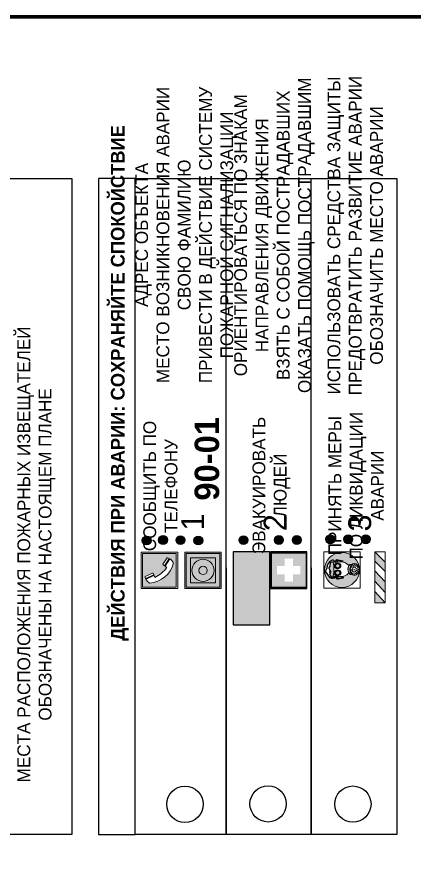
# Model space of a CAD drawing. Header units: millimetres. Extents: x 13114 to 67229, y 22859 to 38520.
# Drawn here: x 39944.2 to 40031.3, y 26083.2 to 26267.6 of the extents above; entities that cross this region are included whole.
import ezdxf

# ---------------------------------------------------------------- set-up
doc = ezdxf.new("R2010")
doc.units = ezdxf.units.MM
doc.styles.add('обычный', font='arial.ttf')

# ---------------------------------------------------------------- blocks, each defined once
blk = doc.blocks.new('A$C38D26F80')
h = blk.add_hatch(color=5)
h.dxf.hatch_style = 1
h.paths.add_polyline_path([(-8.77, -4.48, 1), (-0.19, -4.48, 1)])
h.paths.add_polyline_path([(-6.75, -3.58), (-6.75, -3.31), (-6.62, -3.22), (-6.5, -3.22), (-6.42, -3.3), (-6.39, -3.28), (-6.59, -2.23), (-6.59, -2.01), (-6.38, -1.58), (-4.76, -0.4), (-4.13, -0.79, -0.362848), (-2.1, -2.1, -0.201049), (-2.17, -2.48, 0.085434), (-2.26, -3.13), (-1.9, -3.16), (-2.25, -4.7), (-2.4, -4.59), (-2.43, -4.34), (-2.36, -4.34), (-2.14, -3.34), (-2.47, -3.42), (-2.58, -1.95), (-2.77, -1.58), (-3.58, -1.52), (-3.92, -1.26), (-5.05, -1.73), (-4.87, -1.39), (-5.41, -1.6), (-5.41, -1.46), (-6.13, -1.87), (-6.18, -3.5), (-6.56, -3.47), (-6.37, -4.59), (-6.16, -4.43), (-6.16, -4.66), (-6.36, -4.79), (-6.37, -4.8), (-6.51, -4.76)], flags=16)
h.paths.add_polyline_path([(-6.51, -4.76), (-6.36, -4.79), (-6.37, -4.8)], flags=0)
h.paths.add_polyline_path([(-5.92, -2.34, 0.089508), (-2.67, -2.35), (-2.48, -3.88, -0.268602), (-3.4, -6.18, 0.262449), (-5.2, -6.18, -0.268602), (-6.11, -3.88)], flags=16)
edge = h.paths.add_edge_path(flags=16)
edge.add_ellipse((-5.19, -3.41), major_axis=(0, 0.842), ratio=0.848992, start_angle=0, end_angle=360)
edge = h.paths.add_edge_path(flags=0)
edge.add_ellipse((-5.19, -3.39), major_axis=(0, 0.665), ratio=0.853798, start_angle=0, end_angle=360)
edge = h.paths.add_edge_path(flags=0)
edge.add_ellipse((-5.19, -3.4), major_axis=(0, 0.528), ratio=0.864094, start_angle=0, end_angle=360)
edge = h.paths.add_edge_path(flags=16)
edge.add_ellipse((-3.47, -3.4), major_axis=(0, 0.842), ratio=0.848992, start_angle=0, end_angle=360)
h.paths.add_polyline_path([(-3.13, -6.45), (-3.13, -6.84, 0.383174), (-5.57, -6.85), (-5.57, -6.49, -0.369952)], flags=16)
edge = h.paths.add_edge_path(flags=0)
edge.add_ellipse((-3.47, -3.39), major_axis=(0, 0.665), ratio=0.853798, start_angle=0, end_angle=360)
edge = h.paths.add_edge_path(flags=0)
edge.add_ellipse((-3.47, -3.4), major_axis=(0, 0.528), ratio=0.864094, start_angle=0, end_angle=360)
edge = h.paths.add_edge_path(flags=16)
edge.add_ellipse((-4.34, -7.57), major_axis=(-1.48, 0), ratio=0.744955, start_angle=0, end_angle=360)
h.paths.add_polyline_path([(-5.01, -6.85, -1), (-5.15, -6.85, -1)], flags=0)
h.paths.add_polyline_path([(-5.33, -7.14, -1), (-5.47, -7.14, -1)], flags=0)
h.paths.add_polyline_path([(-4.61, -6.71, -1), (-4.74, -6.71, -1)], flags=16)
h.paths.add_polyline_path([(-5.43, -7.51, -1), (-5.57, -7.51, -1)], flags=0)
h.paths.add_polyline_path([(-4.26, -6.67, -1), (-4.4, -6.67, -1)], flags=16)
h.paths.add_polyline_path([(-4.74, -7.14, -1), (-4.88, -7.14, -1)], flags=0)
h.paths.add_polyline_path([(-4.93, -7.43, -1), (-5.07, -7.43, -1)], flags=0)
h.paths.add_polyline_path([(-4.41, -7.07, -1), (-4.54, -7.07, -1)], flags=0)
h.paths.add_polyline_path([(-5.33, -7.87, -1), (-5.46, -7.87, -1)], flags=0)
h.paths.add_polyline_path([(-3.8, -6.71, -1), (-3.94, -6.71, -1)], flags=16)
h.paths.add_polyline_path([(-4.85, -7.78, -1), (-4.98, -7.78, -1)], flags=0)
h.paths.add_polyline_path([(-3.96, -7.14, -1), (-4.1, -7.14, -1)], flags=0)
h.paths.add_polyline_path([(-4.33, -7.53, -1), (-4.47, -7.53, -1)], flags=0)
h.paths.add_polyline_path([(-5.09, -8.12, -1), (-5.23, -8.12, -1)], flags=0)
h.paths.add_polyline_path([(-3.5, -6.94, -1), (-3.64, -6.94, -1)], flags=0)
h.paths.add_polyline_path([(-4.54, -7.97, -1), (-4.68, -7.97, -1)], flags=0)
h.paths.add_polyline_path([(-3.66, -7.39, -1), (-3.8, -7.39, -1)], flags=0)
h.paths.add_polyline_path([(-4.73, -8.35, -1), (-4.86, -8.35, -1)], flags=0)
h.paths.add_polyline_path([(-4.09, -7.96, -1), (-4.23, -7.96, -1)], flags=0)
h.paths.add_polyline_path([(-3.77, -7.74, -1), (-3.91, -7.74, -1)], flags=0)
h.paths.add_polyline_path([(-3.22, -7.27, -1), (-3.35, -7.27, -1)], flags=0)
h.paths.add_polyline_path([(-4.34, -8.4, -1), (-4.47, -8.4, -1)], flags=0)
h.paths.add_polyline_path([(-3.16, -7.61, -1), (-3.3, -7.61, -1)], flags=0)
h.paths.add_polyline_path([(-3.9, -8.35, -1), (-4.04, -8.35, -1)], flags=0)
h.paths.add_polyline_path([(-3.32, -7.91, -1), (-3.46, -7.91, -1)], flags=0)
h.paths.add_polyline_path([(-3.55, -8.23, -1), (-3.69, -8.23, -1)], flags=0)
at = {"color": 5, "lineweight": 5}
for p, q in [((-4.48, 0), (-8.96, 0)), ((-8.96, 0), (-8.96, -4.48)), ((-4.48, 0), (0, 0)), ((0, 0), (0, -4.48)), ((-6.59, -2.01), (-6.38, -1.58)), ((-6.59, -2.23), (-6.59, -2.01)), ((-6.38, -1.58), (-4.76, -0.4)), ((-6.13, -1.87), (-6.18, -3.5)), ((-5.41, -1.46), (-6.13, -1.87)), ((-4.87, -1.39), (-5.41, -1.6)), ((-5.41, -1.6), (-5.41, -1.46)), ((-3.92, -1.26), (-5.05, -1.73)), ((-5.05, -1.73), (-4.87, -1.39)), ((-4.76, -0.4), (-4.13, -0.79)), ((-3.58, -1.52), (-3.92, -1.26)), ((-2.77, -1.58), (-3.58, -1.52)), ((-2.58, -1.95), (-2.77, -1.58)), ((-2.47, -3.42), (-2.58, -1.95)), ((-6.75, -3.31), (-6.62, -3.22)), ((-6.75, -3.58), (-6.75, -3.31)), ((-6.51, -4.76), (-6.75, -3.58)), ((-6.62, -3.22), (-6.5, -3.22)), ((-6.39, -3.28), (-6.59, -2.23)), ((-6.18, -3.5), (-6.56, -3.47)), ((-6.56, -3.47), (-6.37, -4.59)), ((-6.5, -3.22), (-6.42, -3.3)), ((-6.42, -3.3), (-6.39, -3.28)), ((-5.92, -2.34), (-6.11, -3.88)), ((-2.67, -2.34), (-2.48, -3.88)), ((-2.14, -3.34), (-2.47, -3.42)), ((-2.36, -4.34), (-2.14, -3.34)), ((-1.9, -3.16), (-2.26, -3.13)), ((-2.25, -4.7), (-1.9, -3.16)), ((-8.96, -8.96), (-8.96, -4.48)), ((-6.37, -4.8), (-6.51, -4.76)), ((-6.37, -4.59), (-6.16, -4.43)), ((-6.16, -4.66), (-6.37, -4.8)), ((-6.16, -4.43), (-6.16, -4.66)), ((-2.43, -4.34), (-2.4, -4.59)), ((-2.43, -4.34), (-2.36, -4.34)), ((-2.4, -4.59), (-2.25, -4.7)), ((0, -8.96), (0, -4.48)), ((-5.57, -6.49), (-5.57, -6.85)), ((-3.13, -6.45), (-3.13, -6.84)), ((-4.48, -8.96), (-8.96, -8.96)), ((-4.48, -8.96), (0, -8.96))]:
    blk.add_line(p, q, dxfattribs=at)
at = {"color": 5}
for p, q in [((-6.59, -2.01), (-6.38, -1.58)), ((-6.59, -2.23), (-6.59, -2.01)), ((-6.38, -1.58), (-4.76, -0.4)), ((-6.13, -1.87), (-6.18, -3.5)), ((-5.41, -1.46), (-6.13, -1.87)), ((-4.87, -1.39), (-5.41, -1.6)), ((-5.41, -1.6), (-5.41, -1.46)), ((-3.92, -1.26), (-5.05, -1.73)), ((-5.05, -1.73), (-4.87, -1.39)), ((-4.76, -0.4), (-4.13, -0.79)), ((-3.58, -1.52), (-3.92, -1.26)), ((-2.77, -1.58), (-3.58, -1.52)), ((-2.58, -1.95), (-2.77, -1.58)), ((-2.47, -3.42), (-2.58, -1.95)), ((-6.75, -3.31), (-6.62, -3.22)), ((-6.75, -3.58), (-6.75, -3.31)), ((-6.51, -4.76), (-6.75, -3.58)), ((-6.62, -3.22), (-6.5, -3.22)), ((-6.39, -3.28), (-6.59, -2.23)), ((-6.18, -3.5), (-6.56, -3.47)), ((-6.56, -3.47), (-6.37, -4.59)), ((-6.5, -3.22), (-6.42, -3.3)), ((-6.42, -3.3), (-6.39, -3.28)), ((-2.14, -3.34), (-2.47, -3.42)), ((-2.36, -4.34), (-2.14, -3.34)), ((-2.26, -3.13), (-1.9, -3.16)), ((-1.9, -3.16), (-2.25, -4.7)), ((-6.37, -4.8), (-6.51, -4.76)), ((-6.36, -4.79), (-6.51, -4.76)), ((-6.37, -4.59), (-6.16, -4.43)), ((-6.16, -4.66), (-6.37, -4.8)), ((-6.16, -4.66), (-6.36, -4.79)), ((-6.16, -4.43), (-6.16, -4.66)), ((-2.4, -4.59), (-2.43, -4.34)), ((-2.43, -4.34), (-2.36, -4.34)), ((-2.25, -4.7), (-2.4, -4.59))]:
    blk.add_line(p, q, dxfattribs=at)
at = {"color": 5, "lineweight": 5}
for centre, radius in [((-4.48, -4.48), 4.29), ((-5.5, -7.51), 0.0678), ((-5.4, -7.14), 0.0678), ((-5.4, -7.87), 0.0678), ((-5.16, -8.12), 0.0678), ((-5.08, -6.85), 0.0678), ((-5, -7.43), 0.0678), ((-4.91, -7.78), 0.0678), ((-4.81, -7.14), 0.0678), ((-4.67, -6.71), 0.0678), ((-4.61, -7.97), 0.0678), ((-4.47, -7.07), 0.0678), ((-4.4, -7.53), 0.0678), ((-4.33, -6.67), 0.0678), ((-4.16, -7.96), 0.0678), ((-4.03, -7.14), 0.0678), ((-3.87, -6.71), 0.0678), ((-3.84, -7.74), 0.0678), ((-3.73, -7.39), 0.0678), ((-3.62, -8.23), 0.0678), ((-3.57, -6.94), 0.0678), ((-3.39, -7.91), 0.0678), ((-3.28, -7.27), 0.0678), ((-3.23, -7.61), 0.0678), ((-4.79, -8.35), 0.0678), ((-4.4, -8.4), 0.0678), ((-3.97, -8.35), 0.0678)]:
    blk.add_circle(centre, radius, dxfattribs=at)
at = {"color": 5}
for centre, radius, start, end in [((-3.89, -2.66), 1.88, 17.387, 97.1599), ((-0.35, -3.07), 1.91, 162.2553, 181.7878), ((-2.6, -2.2), 0.511, 326.3906, 11.8614)]:
    blk.add_arc(centre, radius, start, end, dxfattribs=at)
at = {"color": 5, "lineweight": 5}
for centre, radius, start, end in [((-3.66, -4.24), 2.47, 171.573, 231.7124), ((-4.28, 6.66), 9.15, 259.6987, 280.1569), ((-4.93, -4.24), 2.47, 308.2876, 8.427), ((-0.47, -3.05), 1.79, 161.5846, 182.4584), ((-2.6, -2.2), 0.513, 326.4781, 11.7739), ((-4.33, -7.88), 1.87, 50.358, 131.5662), ((-4.3, -7.78), 1.83, 60.5889, 119.4111), ((-4.34, -8.2), 1.82, 48.4943, 132.3565)]:
    blk.add_arc(centre, radius, start, end, dxfattribs=at)
for centre, major_axis, ratio in [((-5.19, -3.41), (0, 0.842), 0.848992), ((-5.19, -3.39), (0, 0.665), 0.853798), ((-5.19, -3.4), (0, 0.528), 0.864094), ((-3.47, -3.4), (0, 0.842), 0.848992), ((-3.47, -3.39), (0, 0.665), 0.853798), ((-3.47, -3.4), (0, 0.528), 0.864094), ((-4.34, -7.57), (-1.48, 0), 0.744955)]:
    blk.add_ellipse(centre, major_axis=major_axis, ratio=ratio, dxfattribs=at)
blk = doc.blocks.new('A$C47DD6509')
at = {"lineweight": 5}
for points in [[(-8.69, 0), (-11.19, 0), (-11.19, -2.22)], [(-4.22, 0), (-6.45, 0), (-8.91, -2.22), (-6.61, -2.22)], [(0, 0), (-2.09, 0), (-4.36, -2.22), (-2.29, -2.22)]]:
    blk.add_hatch(color=242, dxfattribs=at).paths.add_polyline_path(points)
at = {"color": 242, "lineweight": 5}
for p, q in [((-11.19, -2.22), (-8.69, 0)), ((-11.19, -2.22), (-11.19, 0)), ((-11.19, 0), (-8.69, 0)), ((-11.19, 0), (0, 0)), ((-8.91, -2.22), (-6.45, 0)), ((-6.61, -2.22), (-4.22, 0)), ((-4.36, -2.22), (-2.09, 0)), ((-2.29, -2.22), (0, 0)), ((0, 0), (0, -2.22)), ((0, -2.22), (-11.19, -2.22))]:
    blk.add_line(p, q, dxfattribs=at)
blk = doc.blocks.new('A$C32E8229D')
at = {"true_color": 0xffffff}
blk.add_hatch(color=7, dxfattribs=at).paths.add_polyline_path([(0, 0), (0, -8), (16, -8), (16, 0)])
h = blk.add_hatch(color=126)
h.paths.add_polyline_path([(0.2, -0.2), (15.8, -0.2), (15.8, -7.8), (0.2, -7.8)])
h.paths.add_polyline_path([(13.49, -2.05), (12.08, -2.05), (11.37, -2.63, 0.162397), (11.29, -2.84), (11.29, -3.63), (10.35, -3.63), (10.35, -4.05), (11.68, -4.05), (11.68, -3.48), (12.26, -4.28), (11.29, -5.1), (11.29, -6.78), (11.85, -6.78), (11.85, -5.44), (12.8, -4.64), (12.8, -5.94), (14.46, -5.94), (14.46, -5.39), (13.45, -5.39), (13.45, -3.97), (12.46, -2.59), (13.15, -2.59), (13.69, -3.34), (14.18, -3)], flags=16)
h.paths.add_polyline_path([(10.74, -1.82, 1), (11.8, -1.82, 1)], flags=16)
h.paths.add_polyline_path([(9.39, -3.59), (5.99, -3.59), (6.56, -3.03), (5.91, -3.03), (5.1, -3.83), (5.91, -4.64), (6.56, -4.64), (5.99, -4.09), (9.39, -4.09)], flags=16)
h.paths.add_polyline_path([(4.29, -1.08), (1.72, -1.08), (1.72, -6.6), (4.29, -6.6)], flags=16)
at = {"color": 126}
blk.add_lwpolyline([(16, -8), (0, -8), (0, 0), (16, 0)], close=True, dxfattribs=at)
blk = doc.blocks.new('A$C18900ED3')
h = blk.add_hatch(color=126)
h.paths.add_polyline_path([(-0.18, -0.18), (-7.02, -0.18), (-7.02, -7.02), (-0.18, -7.02)])
h.paths.add_polyline_path([(-5.89, -4.46), (-5.89, -2.77), (-4.46, -2.77), (-4.46, -1.31), (-2.77, -1.31), (-2.77, -2.77), (-1.33, -2.77), (-1.33, -4.46), (-2.77, -4.46), (-2.77, -5.89), (-4.46, -5.89), (-4.46, -4.46)], flags=16)
at = {"color": 126}
for p, q in [((-7.2, 0), (-7.2, -7.2)), ((0, 0), (-7.2, 0)), ((0, -7.2), (0, 0)), ((-7.02, -7.02), (-7.02, -0.18)), ((-7.02, -0.18), (-0.18, -0.18)), ((-0.18, -0.18), (-0.18, -7.02)), ((-7.2, -7.2), (0, -7.2)), ((-0.18, -7.02), (-7.02, -7.02))]:
    blk.add_line(p, q, dxfattribs=at)
blk = doc.blocks.new('A$C456E1F9C')
at = {"lineweight": 5}
h = blk.add_hatch(color=242, dxfattribs=at)
h.paths.add_polyline_path([(0.51, -1.47), (0.51, -13.26), (12.29, -13.26), (12.29, -1.47)])
h.paths.add_polyline_path([(5.42, -4.95, -0.254479), (4.78, -5.4), (3.52, -2.53, -0.209735), (4.23, -2.4)], flags=16)
h.paths.add_polyline_path([(8.53, -8.6), (10.87, -10.17), (10.54, -10.76), (8.03, -9.13, -0.192251)], flags=16)
h.paths.add_polyline_path([(4.61, -5.49, 0.005518), (3.87, -5.72, 0.128647), (7.49, -10.01, 0.00809), (7.83, -9.33), (10.47, -10.97, -0.16736), (8.99, -12.25, -0.327862), (1.95, -3.95, -0.166952), (3.36, -2.62)], flags=16)
at = {"color": 242, "lineweight": 5}
for p, q in [((0, -13.77), (0, -0.97)), ((12.8, -0.97), (0, -0.97)), ((4.61, -5.49), (3.36, -2.62)), ((3.52, -2.53), (4.78, -5.4)), ((4.23, -2.4), (5.42, -4.95)), ((12.8, -13.77), (12.8, -0.97)), ((10.81, -10.12), (8.53, -8.6)), ((7.83, -9.33), (10.47, -10.97)), ((8.03, -9.13), (10.54, -10.76)), ((10.54, -10.76), (10.8, -10.3)), ((10.8, -10.3), (10.81, -10.12)), ((0, -13.77), (12.8, -13.77))]:
    blk.add_line(p, q, dxfattribs=at)
blk.add_lwpolyline([(0.51, -1.47), (12.29, -1.47), (12.29, -13.26), (0.51, -13.26)], close=True, dxfattribs=at)
for centre, radius, start, end in [((4.59, -5.34), 2.99, 114.2845, 152.1974), ((4.02, -3.27), 0.891, 76.3284, 123.7092), ((11.12, -3.31), 9.19, 183.9915, 256.6009), ((14.98, -39.1), 35.17, 107.1487, 108.4135), ((13.86, -0.94), 11.08, 205.5536, 234.8762), ((4.68, -4.59), 0.824, 276.9621, 334.0723), ((8.94, -9.5), 0.989, 114.4092, 157.9388), ((-13.31, 0.8), 23.44, 332.5487, 334.4027), ((7.87, -9.46), 3, 291.9291, 329.9329)]:
    blk.add_arc(centre, radius, start, end, dxfattribs=at)
blk = doc.blocks.new('A$C54414219')
at = {"true_color": 0xffffff}
h = blk.add_hatch(color=7, dxfattribs=at)
h.paths.add_polyline_path([(2.39, -9.45), (2.39, -18.3), (11.23, -18.3), (11.23, -9.45)], flags=0)
h.paths.add_polyline_path([(10.71, -13.87, -1), (2.92, -13.87, -1)], flags=0)
h.paths.add_polyline_path([(8.3, -13.87, -1), (5.33, -13.87, -1)], flags=0)
h.paths.add_polyline_path([(0.41, -7.47), (0.41, -20.27), (13.21, -20.27), (13.21, -7.47)])
h.paths.add_polyline_path([(0.92, -19.77), (12.71, -19.77), (12.71, -7.98), (0.92, -7.98)], flags=16)
h.paths.add_polyline_path([(11.23, -9.45), (11.23, -18.3), (2.39, -18.3), (2.39, -9.45)], flags=0)
at = {"lineweight": 5}
h = blk.add_hatch(color=242, dxfattribs=at)
h.paths.add_polyline_path([(12.71, -7.98), (0.92, -7.98), (0.92, -19.77), (12.71, -19.77)])
h.paths.add_polyline_path([(11.23, -18.3), (2.39, -18.3), (2.39, -9.45), (11.23, -9.45)], flags=16)
h.paths.add_polyline_path([(10.71, -13.87, -1), (2.92, -13.87, -1)], flags=0)
h.paths.add_polyline_path([(8.3, -13.87, -1), (5.33, -13.87, -1)], flags=0)
at = {"true_color": 0xffffff}
h = blk.add_hatch(color=7, dxfattribs=at)
h.paths.add_polyline_path([(2.39, -9.45), (2.39, -18.3), (11.23, -18.3), (11.23, -9.45)])
h.paths.add_polyline_path([(10.71, -13.87, -1), (2.92, -13.87, -1)], flags=16)
h.paths.add_polyline_path([(8.3, -13.87, -1), (5.33, -13.87, -1)], flags=0)
at = {"lineweight": 5}
h = blk.add_hatch(color=242, dxfattribs=at)
h.paths.add_polyline_path([(2.92, -13.87, 1), (10.71, -13.87, 1)])
h.paths.add_polyline_path([(8.3, -13.87, -1), (5.33, -13.87, -1)], flags=16)
at = {"color": 242, "lineweight": 5}
for p, q in [((0.41, -20.27), (0.41, -7.47)), ((0.41, -7.47), (13.21, -7.47)), ((0.41, -7.47), (13.21, -7.47)), ((13.21, -20.27), (13.21, -7.47)), ((0.41, -20.27), (13.21, -20.27))]:
    blk.add_line(p, q, dxfattribs=at)
for points in [[(0.92, -7.98), (12.71, -7.98), (12.71, -19.77), (0.92, -19.77)], [(2.39, -9.45), (11.23, -9.45), (11.23, -18.3), (2.39, -18.3)]]:
    blk.add_lwpolyline(points, close=True, dxfattribs=at)
for radius in [3.89, 1.49]:
    blk.add_circle((6.81, -13.87), radius, dxfattribs=at)

msp = doc.modelspace()

# ---------------------------------------------------------------- hatches: boundary and pattern name
at = {"lineweight": 0}
h = msp.add_hatch(color=256, dxfattribs=at)
h.dxf.hatch_style = 1
h.paths.add_polyline_path([(39972.7, 26153.82, 1), (39972.7, 26151.89, 1)])
h = msp.add_hatch(color=256, dxfattribs=at)
h.dxf.hatch_style = 1
h.paths.add_polyline_path([(39976.29, 26153.92, 1), (39976.29, 26151.99, 1)])
h = msp.add_hatch(color=256, dxfattribs=at)
h.dxf.hatch_style = 1
h.paths.add_polyline_path([(39980.1, 26153.89, 1), (39980.1, 26151.95, 1)])
h = msp.add_hatch(color=256, dxfattribs=at)
h.dxf.hatch_style = 1
h.paths.add_polyline_path([(39984.03, 26153.8, 1), (39984.03, 26151.87, 1)])
h = msp.add_hatch(color=256, dxfattribs=at)
h.dxf.hatch_style = 1
h.paths.add_polyline_path([(39993.91, 26153.89, 1), (39993.91, 26151.96, 1)])
h = msp.add_hatch(color=256, dxfattribs=at)
h.dxf.hatch_style = 1
h.paths.add_polyline_path([(40001.69, 26153.93, 1), (40001.69, 26152, 1)])
h = msp.add_hatch(color=256, dxfattribs=at)
h.dxf.hatch_style = 1
h.paths.add_polyline_path([(40005.6, 26153.92, 1), (40005.6, 26151.99, 1)])
h = msp.add_hatch(color=256, dxfattribs=at)
h.dxf.hatch_style = 1
h.paths.add_polyline_path([(40012.95, 26154.08, 1), (40012.95, 26152.15, 1)])
h = msp.add_hatch(color=256, dxfattribs=at)
h.dxf.hatch_style = 1
h.paths.add_polyline_path([(40016.89, 26154.07, 1), (40016.89, 26152.14, 1)])
h = msp.add_hatch(color=256, dxfattribs=at)
h.dxf.hatch_style = 1
h.paths.add_polyline_path([(40020.73, 26154.08, 1), (40020.73, 26152.14, 1)])

# ---------------------------------------------------------------- linework, layer by layer
at = {"color": 6, "lineweight": 100}
msp.add_lwpolyline([(39586.42, 26267.6), (40186.42, 26267.6), (40186.42, 25872.6), (39586.42, 25872.6)], close=True, dxfattribs=at)
msp.add_lwpolyline([(39586.42, 26267.6), (40186.42, 26267.6), (40186.42, 25872.6), (39586.42, 25872.6)], close=True, dxfattribs=at)
at = {"color": 0}
msp.add_lwpolyline([(39890.86, 26088.41), (39890.86, 26232.18), (39956.31, 26232.18), (39956.31, 26088.41)], close=True, dxfattribs=at)
for points in [[(39970.17, 26088.41), (39970.17, 26232.18), (39962.12, 26232.18), (39962.12, 26088.41)], [(39970.17, 26088.41), (39970.17, 26232.18), (40027.57, 26232.18), (40027.57, 26088.41)]]:
    msp.add_lwpolyline(points, close=True)
for points in [[(39990.16, 26146.83), (39990.16, 26088.41), (39990.16, 26232.18)], [(40008.74, 26146.83), (40008.74, 26088.41), (40008.74, 26232.18)]]:
    msp.add_lwpolyline(points)
for centre, radius in [((39972.7, 26152.85), 0.966), ((39976.29, 26152.96), 0.966), ((39980.1, 26152.92), 0.966), ((39984.03, 26152.84), 0.966), ((39993.91, 26152.92), 0.966), ((40001.69, 26152.96), 0.966), ((40005.6, 26152.96), 0.966), ((40012.95, 26153.11), 0.966), ((40016.89, 26153.11), 0.966), ((40020.73, 26153.11), 0.966), ((39981.09, 26095.03), 3.98), ((39999.32, 26095.13), 3.98), ((40017.9, 26095.07), 3.98)]:
    msp.add_circle(centre, radius)

# ---------------------------------------------------------------- block references
at = {"rotation": 90}
for name, p, xscale, yscale, zscale in [('A$C456E1F9C', (39970.89, 26142.3), 0.625, 0.625, 0.625), ('A$C54414219', (39976.38, 26142.04), 0.625, 0.625, 0.625), ('A$C18900ED3', (39999.84, 26150.36), 1.111111111007631, 1.111111111007631, 1.111111111007631), ('A$C38D26F80', (40011.51, 26150.39), 0.8928571427240968, 0.8928571427240968, 0.8928571427240968)]:
    msp.add_blockref(name, p, dxfattribs=dict(at, xscale=xscale, yscale=yscale, zscale=zscale))
at = {"xscale": -1, "rotation": 90}
msp.add_blockref('A$C32E8229D', (39991.69, 26150.36), dxfattribs=at)
at = {"color": 242, "true_color": 0xc1121c, "rotation": 90}
msp.add_blockref('A$C47DD6509', (40022.73, 26150.39), dxfattribs=at)

# ---------------------------------------------------------------- texts
at = {"lineweight": 0, "attachment_point": 5, "rotation": 90, "style": 'обычный'}
for s, insert, char_height, width in [('\\pi-8.4,l8.4,t8.4;{\\fProxima Nova Rg|b0|i0|c204|p2;ОРИЕНТИРОВАТЬСЯ ПО ЗНАКАМ \\PНАПРАВЛЕНИЯ ДВИЖЕНИЯ\\PВЗЯТЬ С СОБОЙ ПОСТРАДАВШИХ\\PОКАЗАТЬ ПОМОЩЬ ПОСТРАДАВШИМ}', (40000.7, 26219.73), 2.8, 126.6484), ('\\pi-8.4,l8.4,t8.4;{\\fProxima Nova Rg|b0|i0|c204|p2;ИСПОЛЬЗОВАТЬ СРЕДСТВА ЗАЩИТЫ \\PПРЕДОТВРАТИТЬ РАЗВИТИЕ АВАРИИ\\PОБОЗНАЧИТЬ МЕСТО АВАРИИ}', (40018.43, 26219.68), 2.8, 126.6484), ('\\pi-8.4,l8.4,t8.4;{\\fProxima Nova Rg|b0|i0|c204|p2;АДРЕС ОБЪЕКТА\\PМЕСТО ВОЗНИКНОВЕНИЯ АВАРИИ\\PСВОЮ ФАМИЛИЮ\\PПРИВЕСТИ В ДЕЙСТВИЕ СИСТЕМУ \\PПОЖАРНОЙ СИГНАЛИЗАЦИИ}', (39981.33, 26219.8), 2.8, 126.6484), ('{\\fProxima Nova Rg|b1|i0|c204|p2;ДЕЙСТВИЯ ПРИ АВАРИИ: СОХРАНЯЙТЕ СПОКОЙСТВИЕ\\H1.6644x; }', (39966.8, 26187.36), 3, 175.1736), ('\\pt8.4;{\\fProxima Nova Rg|b0|i0|c204|p2;\\PМЕСТА РАСПОЛОЖЕНИЯ ПОЖАРНЫХ ИЗВЕЩАТЕЛЕЙ ОБОЗНАЧЕНЫ НА НАСТОЯЩЕМ ПЛАНЕ}', (39946.17, 26149.79), 2.8, 118.5618), ('{\\fProxima Nova Rg|b1|i0|c204|p2;\\H1.0714x;90-01\\fProxima Nova Rg|b0|i0|c204|p2;\\H0.93331x; \\H1.3449x; }', (39985.94, 26170.74), 5, 126.6484), ('{\\fProxima Nova Rg|b0|i0|c204|p2;ЭВАКУИРОВАТЬ \\PЛЮДЕЙ}', (40000.04, 26164.9), 2.8, 126.6484), ('{\\fProxima Nova Rg|b0|i0|c204|p2;ПРИНЯТЬ МЕРЫ \\PПО ЛИКВИДАЦИИ \\PАВАРИИ}', (40018.62, 26164.86), 2.8, 126.6484), ('{\\fProxima Nova Rg|b0|i0|c204|p2;СООБЩИТЬ ПО \\PТЕЛЕФОНУ}', (39975.72, 26164.79), 2.8, 126.6484), ('{\\fProxima Nova Rg|b0|i0|c204|p2;1\\H1.1667x; }', (39982.78, 26156.9), 5, 126.6484), ('{\\fProxima Nova Rg|b0|i0|c204|p2;2\\H1.1967x; }', (40000.86, 26156.75), 5, 126.6484), ('{\\fProxima Nova Rg|b0|i0|c204|p2;3\\H1.1967x; }', (40019.44, 26156.68), 5, 126.6484)]:
    msp.add_mtext(s, dxfattribs=dict(at, insert=insert, char_height=char_height, width=width))

doc.saveas('drawing.dxf')
